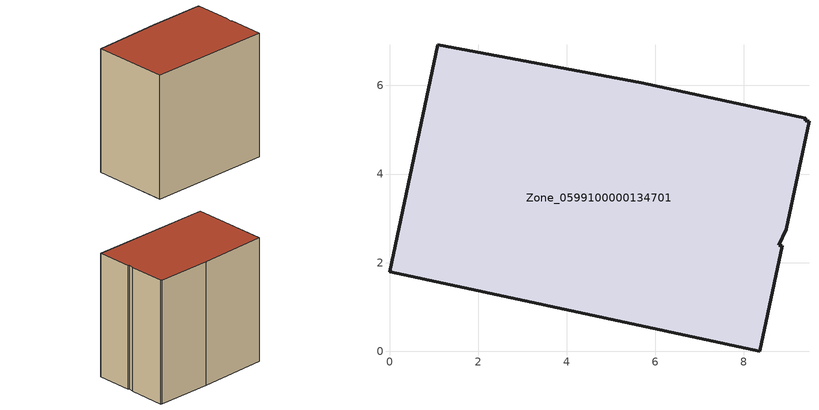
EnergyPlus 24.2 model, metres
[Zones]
Zone_0599100000134701
 floor ground (C_G): 8.95,2.76 8.78,2.4 8.87,2.38 8.36,0 0,1.8 1.09,6.92 5.68,6.06 9.4,5.26 9.39,5.2 9.47,5.19 z0
 wall outside (C_F): 1.09,6.92 0,1.8 8.36,0 8.87,2.38 8.78,2.4 8.95,2.76 9.47,5.19 9.39,5.2 9.4,5.26 5.68,6.06 1.09,6.92 z0:8.5
 roof outside (C_R): 9.47,5.19 9.39,5.2 9.4,5.26 5.68,6.06 1.09,6.92 0,1.8 8.36,0 8.87,2.38 8.78,2.4 8.95,2.76 z8.5
[BUILDING]
Pand.0599100000134701: North Axis=0; Terrain=City; Loads Convergence Tolerance Value=0.04; Temperature Convergence Tolerance Value=0.4; Solar Distribution=FullExterior; Maximum Number of Warmup Days=25; Minimum Number of Warmup Days=1
[Site:Location]
Rotterdam.The.Hague.AP_ZH_NLD Design_Conditions: Latitude=51.96; Longitude=4.45; Time Zone=1; Elevation=-4.5
[SITE:GROUNDTEMPERATURE:BUILDINGSURFACE]
18, 18, 18, 18, 18, 18, 18, 18, 18, 18, 18, 18
[MATERIAL] Thermal Absorptance=0.9; Solar Absorptance=0.7; Visible Absorptance=0.7
Name | Roughness | Thickness | Conductivity | Density | Specific Heat
G.TC.1975-1991 | MediumSmooth | 0.15 | 0.288461 | 540 | 1210
F.TC.1975-1991 | Rough | 0.3 | 0.230769 | 1920 | 840
R.TC.1975-1991 | MediumRough | 0.2 | 0.153846 | 1500 | 1000
[CONSTRUCTION]
C_G: G.TC.1975-1991
C_F: F.TC.1975-1991
C_R: R.TC.1975-1991
[ZONE]
Zone_0599100000134701: Type=1; Multiplier=1; Ceiling Height=Autocalculate; Volume=Autocalculate; Floor Area=autocalculate; Part of Total Floor Area=Yes
[ZONEINFILTRATION:DESIGNFLOWRATE]
Infil_Zone_0599100000134701: Zone or ZoneList or Space or SpaceList=Zone_0599100000134701; Schedule=AlwaysOn; Design Flow Rate Calculation Method=Flow/Area; Flow Rate per Floor Area=0.003; Constant Term Coefficient=1; Temperature Term Coefficient=0; Velocity Term Coefficient=0; Velocity Squared Term Coefficient=0
[HVACTEMPLATE:ZONE:IDEALLOADSAIRSYSTEM]
Zone_0599100000134701: Maximum Heating Supply Air Temperature=50; Minimum Cooling Supply Air Temperature=13; Maximum Heating Supply Air Humidity Ratio=0.0156; Minimum Cooling Supply Air Humidity Ratio=0.0077; Heating Limit=NoLimit; Cooling Limit=NoLimit; Dehumidification Control Type=ConstantSensibleHeatRatio; Cooling Sensible Heat Ratio=0.7; Dehumidification Setpoint=60; Humidification Control Type=None; Humidification Setpoint=30; Outdoor Air Method=None; Outdoor Air Flow Rate per Person=0.00944; Outdoor Air Flow Rate per Zone Floor Area=0; Outdoor Air Flow Rate per Zone=0; Demand Controlled Ventilation Type=None; Outdoor Air Economizer Type=NoEconomizer; Heat Recovery Type=None; Sensible Heat Recovery Effectiveness=0.7; Latent Heat Recovery Effectiveness=0.65
[ZONECONTROL:THERMOSTAT]
ThermostatControl_Zone_0599100000134701: Zone or ZoneList=Zone_0599100000134701; Control Type Schedule=DualSetpointControlType; Control 1=Thermostat_Zone_0599100000134701; Temperature Difference Between Cutout And Setpoint=0
[THERMOSTATSETPOINT:DUALSETPOINT]
Thermostat_Zone_0599100000134701: Heating Setpoint Temperature Schedule=HeatingSetpoint_Zone_0599100000134701; Cooling Setpoint Temperature Schedule=CoolingSetpoint_Zone_0599100000134701
[SCHEDULE:COMPACT]
HeatingSetpoint_Zone_0599100000134701: Through: 12/31, For: AllDays, Until: 24:00, 21
CoolingSetpoint_Zone_0599100000134701: Through: 12/31, For: AllDays, Until: 24:00, 24
DualSetpointControlType: Through: 12/31, For: AllDays, Until: 24:00, 4
AlwaysOn: Through: 12/31, For: AllDays, Until: 24:00, 1
